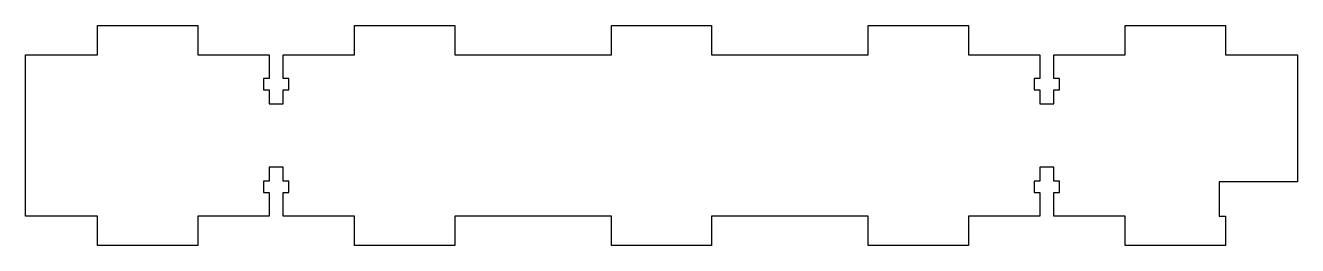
# Model space of a CAD drawing. Header units: millimetres. Extents: x -335 to -75, y 0 to 45.
import ezdxf

# ---------------------------------------------------------------- set-up
doc = ezdxf.new("R2010")
doc.units = ezdxf.units.MM
doc.layers.get('0').update_dxf_attribs({"linetype": 'CONTINUOUS'})

msp = doc.modelspace()

# ---------------------------------------------------------------- linework, layer by layer
msp.add_lwpolyline([(-124.3, 6), (-124.3, 10.85), (-123.15, 10.85), (-123.15, 13.15), (-124.3, 13.15), (-124.3, 16), (-127.2, 16), (-127.2, 13.15), (-128.35, 13.15), (-128.35, 10.85), (-127.2, 10.85), (-127.2, 6), (-141.75, 6), (-141.75, 0), (-162.25, 0), (-162.25, 6), (-194.25, 6), (-194.25, 0), (-214.75, 0), (-214.75, 6), (-246.75, 6), (-246.75, 0), (-267.25, 0), (-267.25, 6), (-281.8, 6), (-281.8, 10.85), (-280.65, 10.85), (-280.65, 13.15), (-281.8, 13.15), (-281.8, 16), (-284.7, 16), (-284.7, 13.15), (-285.85, 13.15), (-285.85, 10.85), (-284.7, 10.85), (-284.7, 6), (-299.25, 6), (-299.25, 0), (-319.75, 0), (-319.75, 6), (-334.5, 6), (-334.5, 39), (-319.75, 39), (-319.75, 45), (-299.25, 45), (-299.25, 39), (-284.7, 39), (-284.7, 34.15), (-285.85, 34.15), (-285.85, 31.85), (-284.7, 31.85), (-284.7, 29), (-281.8, 29), (-281.8, 31.85), (-280.65, 31.85), (-280.65, 34.15), (-281.8, 34.15), (-281.8, 39), (-267.25, 39), (-267.25, 45), (-246.75, 45), (-246.75, 39), (-214.75, 39), (-214.75, 45), (-194.25, 45), (-194.25, 39), (-162.25, 39), (-162.25, 45), (-141.75, 45), (-141.75, 39), (-127.2, 39), (-127.2, 34.15), (-128.35, 34.15), (-128.35, 31.85), (-127.2, 31.85), (-127.2, 29), (-124.3, 29), (-124.3, 31.85), (-123.15, 31.85), (-123.15, 34.15), (-124.3, 34.15), (-124.3, 39), (-109.75, 39), (-109.75, 45), (-89.25, 45), (-89.25, 39), (-74.5, 39), (-74.5, 13), (-90.5, 13), (-90.5, 6), (-89.25, 6), (-89.25, 0), (-109.75, 0), (-109.75, 6)], close=True)

doc.saveas('drawing.dxf')
